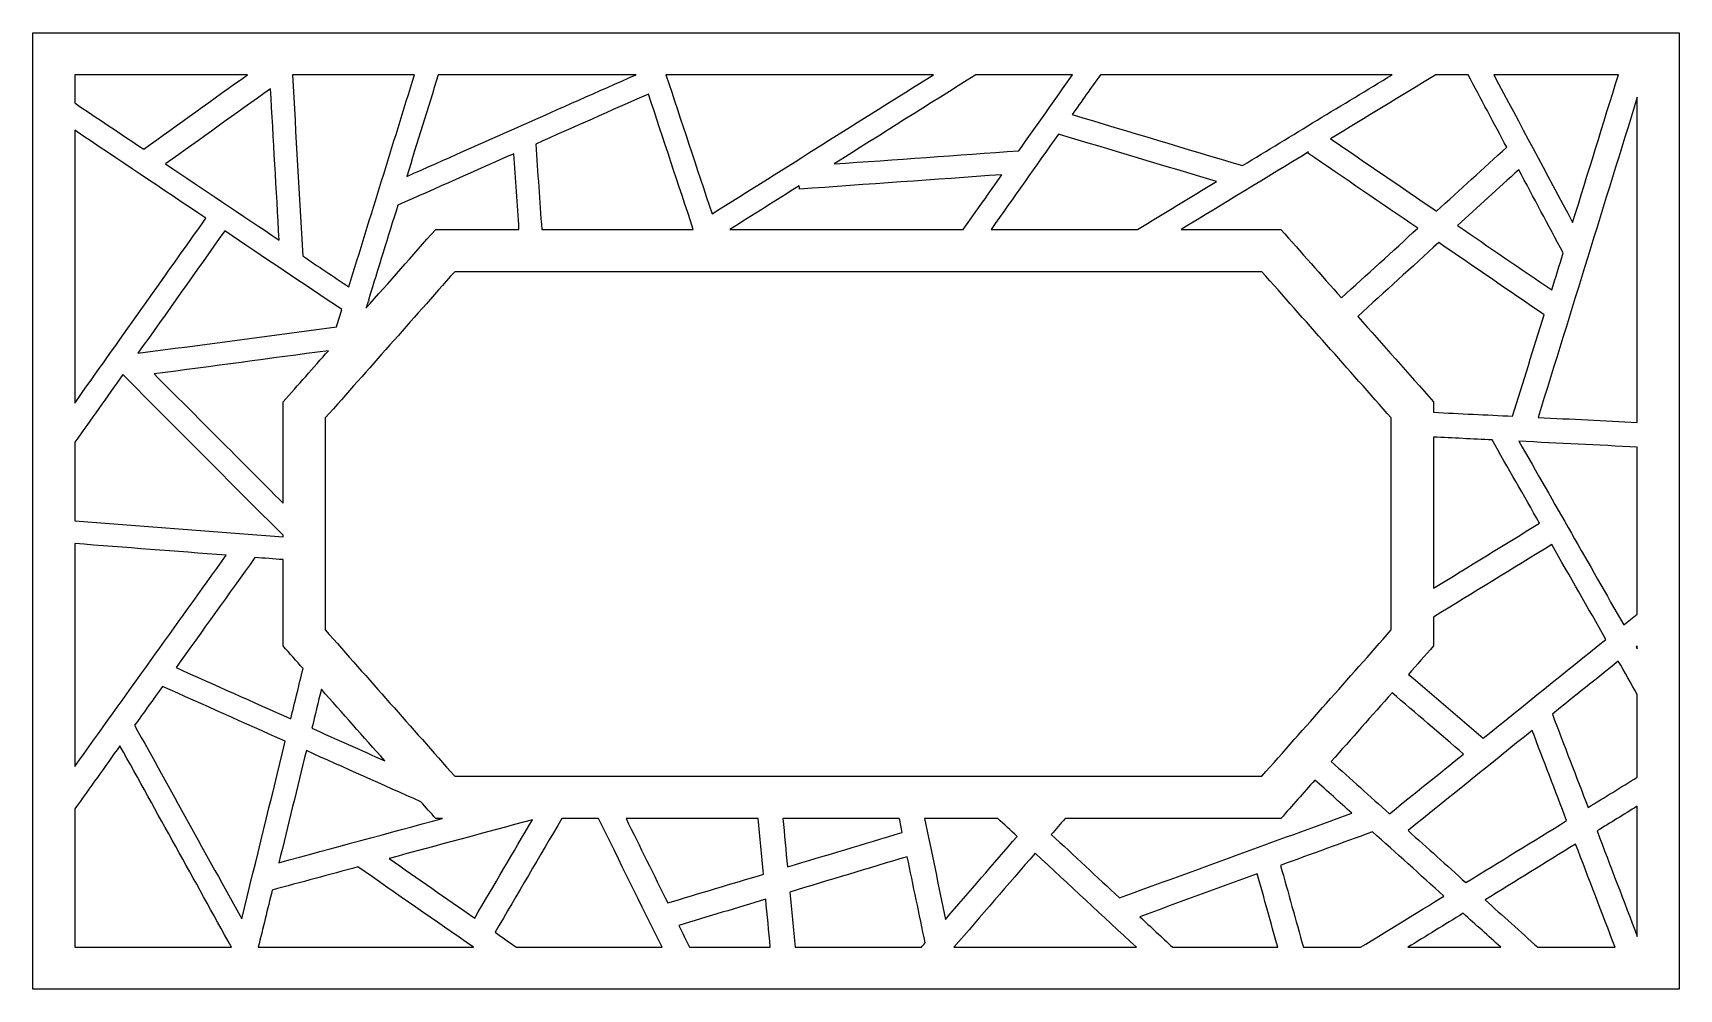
# Model space of a CAD drawing. Header units: centimetres. Extents: x -27 to -9, y -0.6 to 9.
# Drawn here: x -27 to -18.99, y 4.35 to 9 of the extents above; entities that cross this region are included whole.
import ezdxf

# ---------------------------------------------------------------- set-up
doc = ezdxf.new("R2010")
doc.units = ezdxf.units.CM
doc.header["$MEASUREMENT"] = 0
doc.layers.add('layer 1', color=7, linetype='Continuous')

msp = doc.modelspace()

# ---------------------------------------------------------------- linework, layer by layer
at = {"layer": 'layer 1', "color": 250}
for points, knots in [([(-26.99914, 9.00076), (-26.99914, 7.45054), (-26.99914, 5.90031), (-26.99914, 4.35008), (-26.99914, 4.35008), (-24.33039, 4.35009), (-21.66165, 4.35007), (-18.99291, 4.35008), (-18.99291, 4.35008), (-18.99291, 5.90031), (-18.99291, 7.45054), (-18.99291, 9.00076), (-18.99291, 9.00076), (-21.66165, 9.00077), (-24.33039, 9.00076), (-26.99914, 9.00076)], [0, 0, 0, 0, 0.2, 0.2, 0.2, 0.2, 0.4, 0.4, 0.4, 0.4, 0.6, 0.6, 0.6, 0.6, 1, 1, 1, 1]), ([(-25.95491, 8.79768), (-26.12331, 8.67673), (-26.29171, 8.55579), (-26.46012, 8.43485), (-26.46012, 8.43485), (-26.57209, 8.51002), (-26.68408, 8.5852), (-26.79605, 8.66037), (-26.79605, 8.66037), (-26.79605, 8.70614), (-26.79605, 8.75191), (-26.79605, 8.79767), (-26.79605, 8.79767), (-26.51567, 8.79767), (-26.23529, 8.79768), (-25.95491, 8.79768)], [0, 0, 0, 0, 0.2, 0.2, 0.2, 0.2, 0.4, 0.4, 0.4, 0.4, 0.6, 0.6, 0.6, 0.6, 1, 1, 1, 1]), ([(-25.80138, 7.99264), (-25.98546, 8.11621), (-26.16954, 8.23979), (-26.35362, 8.36336), (-26.35362, 8.36336), (-26.18363, 8.48545), (-26.01364, 8.60752), (-25.84366, 8.7296), (-25.84366, 8.7296), (-25.82956, 8.48395), (-25.81547, 8.23829), (-25.80138, 7.99264)], [0, 0, 0, 0, 0.25, 0.25, 0.25, 0.25, 0.5, 0.5, 0.5, 0.5, 1, 1, 1, 1]), ([(-25.14325, 8.79767), (-25.24981, 8.45359), (-25.35638, 8.10951), (-25.46294, 7.76543), (-25.46294, 7.76543), (-25.53747, 7.81547), (-25.612, 7.8655), (-25.68654, 7.91554), (-25.68654, 7.91554), (-25.7034, 8.20958), (-25.72027, 8.50363), (-25.73714, 8.79768), (-25.73714, 8.79768), (-25.53918, 8.79768), (-25.34121, 8.79768), (-25.14325, 8.79767)], [0, 0, 0, 0, 0.2, 0.2, 0.2, 0.2, 0.4, 0.4, 0.4, 0.4, 0.6, 0.6, 0.6, 0.6, 1, 1, 1, 1]), ([(-24.06574, 8.79768), (-24.43748, 8.63272), (-24.80923, 8.46775), (-25.18097, 8.30281), (-25.18097, 8.30281), (-25.12988, 8.46776), (-25.07882, 8.63272), (-25.02772, 8.79767), (-25.02772, 8.79767), (-24.70706, 8.79767), (-24.38638, 8.79767), (-24.06574, 8.79768)], [0, 0, 0, 0, 0.25, 0.25, 0.25, 0.25, 0.5, 0.5, 0.5, 0.5, 1, 1, 1, 1]), ([(-22.61984, 8.79768), (-22.97862, 8.57195), (-23.3374, 8.34623), (-23.69618, 8.12051), (-23.69618, 8.12051), (-23.77096, 8.34623), (-23.84574, 8.57195), (-23.92053, 8.79767), (-23.92053, 8.79767), (-23.48696, 8.79768), (-23.0534, 8.79767), (-22.61984, 8.79768)], [0, 0, 0, 0, 0.25, 0.25, 0.25, 0.25, 0.5, 0.5, 0.5, 0.5, 1, 1, 1, 1]), ([(-21.94235, 8.79768), (-22.02956, 8.67428), (-22.11679, 8.55087), (-22.204, 8.42746), (-22.204, 8.42746), (-22.50368, 8.40607), (-22.80335, 8.38469), (-23.10302, 8.3633), (-23.10302, 8.3633), (-22.87288, 8.5081), (-22.64275, 8.65289), (-22.41261, 8.79768), (-22.41261, 8.79768), (-22.25586, 8.79767), (-22.0991, 8.79767), (-21.94235, 8.79768)], [0, 0, 0, 0, 0.2, 0.2, 0.2, 0.2, 0.4, 0.4, 0.4, 0.4, 0.6, 0.6, 0.6, 0.6, 1, 1, 1, 1]), ([(-20.38868, 8.79767), (-20.63122, 8.65022), (-20.87375, 8.50277), (-21.1163, 8.35531), (-21.1163, 8.35531), (-21.39236, 8.43801), (-21.66842, 8.52072), (-21.94447, 8.60342), (-21.94447, 8.60342), (-21.89871, 8.66818), (-21.85295, 8.73293), (-21.80719, 8.79767), (-21.80719, 8.79767), (-21.33436, 8.79768), (-20.86152, 8.79768), (-20.38868, 8.79767)], [0, 0, 0, 0, 0.2, 0.2, 0.2, 0.2, 0.4, 0.4, 0.4, 0.4, 0.6, 0.6, 0.6, 0.6, 1, 1, 1, 1]), ([(-20.01944, 8.79768), (-19.95666, 8.68006), (-19.89386, 8.56244), (-19.83107, 8.44482), (-19.83107, 8.44482), (-19.9449, 8.3411), (-20.05872, 8.23739), (-20.17254, 8.13367), (-20.17254, 8.13367), (-20.34443, 8.25124), (-20.51631, 8.36882), (-20.6882, 8.4864), (-20.6882, 8.4864), (-20.51754, 8.59016), (-20.34687, 8.69391), (-20.17623, 8.79767), (-20.17623, 8.79767), (-20.12396, 8.79767), (-20.0717, 8.79767), (-20.01944, 8.79768)], [0, 0, 0, 0, 0.1666667, 0.1666667, 0.1666667, 0.1666667, 0.3333333, 0.3333333, 0.3333333, 0.3333333, 0.5, 0.5, 0.5, 0.5, 0.6666667, 0.6666667, 0.6666667, 0.6666667, 1, 1, 1, 1]), ([(-19.28788, 8.79767), (-19.3621, 8.558), (-19.43633, 8.31833), (-19.51055, 8.07866), (-19.51055, 8.07866), (-19.6385, 8.31834), (-19.76644, 8.558), (-19.89439, 8.79768), (-19.89439, 8.79768), (-19.69222, 8.79767), (-19.49005, 8.79767), (-19.28788, 8.79767)], [0, 0, 0, 0, 0.25, 0.25, 0.25, 0.25, 0.5, 0.5, 0.5, 0.5, 1, 1, 1, 1]), ([(-24.52456, 8.04484), (-24.53423, 8.18339), (-24.54389, 8.32193), (-24.55356, 8.46046), (-24.55356, 8.46046), (-24.37091, 8.54152), (-24.18826, 8.62255), (-24.00562, 8.70358), (-24.00562, 8.70358), (-23.93288, 8.48401), (-23.86012, 8.26442), (-23.78738, 8.04484), (-23.78738, 8.04484), (-24.0331, 8.04484), (-24.27883, 8.04484), (-24.52456, 8.04484)], [0, 0, 0, 0, 0.2, 0.2, 0.2, 0.2, 0.4, 0.4, 0.4, 0.4, 0.6, 0.6, 0.6, 0.6, 1, 1, 1, 1]), ([(-19.196, 7.10657), (-19.35682, 7.11449), (-19.51764, 7.12242), (-19.67846, 7.13034), (-19.67846, 7.13034), (-19.51764, 7.64962), (-19.35682, 8.16891), (-19.196, 8.6882), (-19.196, 8.6882), (-19.196, 8.16099), (-19.196, 7.63378), (-19.196, 7.10657)], [0, 0, 0, 0, 0.25, 0.25, 0.25, 0.25, 0.5, 0.5, 0.5, 0.5, 1, 1, 1, 1]), ([(-26.79605, 8.52743), (-26.58335, 8.38463), (-26.37063, 8.24184), (-26.15794, 8.09905), (-26.15794, 8.09905), (-26.37063, 7.79939), (-26.58333, 7.49973), (-26.79605, 7.20007), (-26.79605, 7.20007), (-26.79605, 7.64253), (-26.79605, 8.08498), (-26.79605, 8.52743)], [0, 0, 0, 0, 0.25, 0.25, 0.25, 0.25, 0.5, 0.5, 0.5, 0.5, 1, 1, 1, 1]), ([(-22.33926, 8.04484), (-22.23004, 8.19938), (-22.12082, 8.35392), (-22.0116, 8.50845), (-22.0116, 8.50845), (-21.75543, 8.43171), (-21.49927, 8.35496), (-21.2431, 8.27821), (-21.2431, 8.27821), (-21.37105, 8.20042), (-21.49901, 8.12262), (-21.62695, 8.04484), (-21.62695, 8.04484), (-21.86439, 8.04484), (-22.10183, 8.04484), (-22.33926, 8.04484)], [0, 0, 0, 0, 0.2, 0.2, 0.2, 0.2, 0.4, 0.4, 0.4, 0.4, 0.6, 0.6, 0.6, 0.6, 1, 1, 1, 1]), ([(-25.37967, 7.66122), (-25.37657, 7.67124), (-25.37348, 7.68127), (-25.37036, 7.69128), (-25.37036, 7.69128), (-25.3685, 7.69404), (-25.36663, 7.69679), (-25.36477, 7.69954), (-25.36477, 7.69954), (-25.3656, 7.70009), (-25.36644, 7.70066), (-25.36728, 7.70121), (-25.36728, 7.70121), (-25.31963, 7.85509), (-25.27197, 8.00895), (-25.22432, 8.16282), (-25.22432, 8.16282), (-25.03648, 8.24618), (-24.8486, 8.32954), (-24.66076, 8.41291), (-24.66076, 8.41291), (-24.65218, 8.29021), (-24.64362, 8.16753), (-24.63507, 8.04484), (-24.63507, 8.04484), (-24.77013, 8.04484), (-24.90518, 8.04484), (-25.04024, 8.04484), (-25.04024, 8.04484), (-25.15339, 7.91697), (-25.26653, 7.78909), (-25.37967, 7.66122)], [0, 0, 0, 0, 0.1111111, 0.1111111, 0.1111111, 0.1111111, 0.2222222, 0.2222222, 0.2222222, 0.2222222, 0.3333333, 0.3333333, 0.3333333, 0.3333333, 0.4444444, 0.4444444, 0.4444444, 0.4444444, 0.5555556, 0.5555556, 0.5555556, 0.5555556, 0.6666667, 0.6666667, 0.6666667, 0.6666667, 0.7777778, 0.7777778, 0.7777778, 0.7777778, 1, 1, 1, 1]), ([(-21.41448, 8.04484), (-21.20781, 8.17048), (-21.00115, 8.29614), (-20.79447, 8.42179), (-20.79447, 8.42179), (-20.79579, 8.41992), (-20.7971, 8.41807), (-20.79843, 8.41619), (-20.79843, 8.41619), (-20.62022, 8.29429), (-20.44202, 8.1724), (-20.26381, 8.0505), (-20.26381, 8.0505), (-20.38759, 7.93771), (-20.51136, 7.82493), (-20.63514, 7.71213), (-20.63514, 7.71213), (-20.73327, 7.82304), (-20.83139, 7.93393), (-20.92952, 8.04484), (-20.92952, 8.04484), (-21.09117, 8.04484), (-21.25283, 8.04484), (-21.41448, 8.04484)], [0, 0, 0, 0, 0.1428571, 0.1428571, 0.1428571, 0.1428571, 0.2857143, 0.2857143, 0.2857143, 0.2857143, 0.4285714, 0.4285714, 0.4285714, 0.4285714, 0.5714286, 0.5714286, 0.5714286, 0.5714286, 0.7142857, 0.7142857, 0.7142857, 0.7142857, 1, 1, 1, 1]), ([(-20.07061, 8.06394), (-19.9713, 8.15444), (-19.872, 8.24494), (-19.77268, 8.33542), (-19.77268, 8.33542), (-19.70062, 8.20042), (-19.62854, 8.06542), (-19.55646, 7.93041), (-19.55646, 7.93041), (-19.57505, 7.87041), (-19.59364, 7.81039), (-19.61223, 7.75039), (-19.61223, 7.75039), (-19.76502, 7.8549), (-19.91782, 7.95943), (-20.07061, 8.06394)], [0, 0, 0, 0, 0.2, 0.2, 0.2, 0.2, 0.4, 0.4, 0.4, 0.4, 0.6, 0.6, 0.6, 0.6, 1, 1, 1, 1]), ([(-23.60923, 8.04484), (-23.49692, 8.11549), (-23.38463, 8.18614), (-23.27233, 8.25679), (-23.27233, 8.25679), (-23.27176, 8.25144), (-23.2712, 8.2461), (-23.27063, 8.24076), (-23.27063, 8.24076), (-22.94252, 8.26417), (-22.61442, 8.28758), (-22.28632, 8.311), (-22.28632, 8.311), (-22.34902, 8.22228), (-22.41172, 8.13355), (-22.47443, 8.04484), (-22.47443, 8.04484), (-22.8527, 8.04484), (-23.23096, 8.04484), (-23.60923, 8.04484)], [0, 0, 0, 0, 0.1666667, 0.1666667, 0.1666667, 0.1666667, 0.3333333, 0.3333333, 0.3333333, 0.3333333, 0.5, 0.5, 0.5, 0.5, 0.6666667, 0.6666667, 0.6666667, 0.6666667, 1, 1, 1, 1]), ([(-26.48869, 7.44244), (-26.34788, 7.6408), (-26.20709, 7.83916), (-26.06628, 8.03753), (-26.06628, 8.03753), (-25.87653, 7.91014), (-25.68678, 7.78276), (-25.49702, 7.65537), (-25.49702, 7.65537), (-25.50568, 7.62738), (-25.51435, 7.5994), (-25.52302, 7.57141), (-25.52302, 7.57141), (-25.8449, 7.52842), (-26.16681, 7.48544), (-26.48869, 7.44244)], [0, 0, 0, 0, 0.2, 0.2, 0.2, 0.2, 0.4, 0.4, 0.4, 0.4, 0.6, 0.6, 0.6, 0.6, 1, 1, 1, 1]), ([(-20.55548, 7.62211), (-20.42427, 7.74166), (-20.29309, 7.86122), (-20.16189, 7.98077), (-20.16189, 7.98077), (-19.99107, 7.86393), (-19.82025, 7.74708), (-19.64943, 7.63024), (-19.64943, 7.63024), (-19.70041, 7.46564), (-19.75139, 7.30104), (-19.80235, 7.13644), (-19.80235, 7.13644), (-19.9306, 7.14276), (-20.05883, 7.14907), (-20.18705, 7.15539), (-20.18705, 7.15539), (-20.18705, 7.17216), (-20.18705, 7.18894), (-20.18705, 7.20571), (-20.18705, 7.20571), (-20.30987, 7.34451), (-20.43267, 7.48331), (-20.55548, 7.62211)], [0, 0, 0, 0, 0.1428571, 0.1428571, 0.1428571, 0.1428571, 0.2857143, 0.2857143, 0.2857143, 0.2857143, 0.4285714, 0.4285714, 0.4285714, 0.4285714, 0.5714286, 0.5714286, 0.5714286, 0.5714286, 0.7142857, 0.7142857, 0.7142857, 0.7142857, 1, 1, 1, 1]), ([(-25.57734, 6.09698), (-25.57734, 6.44062), (-25.57734, 6.78426), (-25.57734, 7.12791), (-25.57734, 7.12791), (-25.36747, 7.3651), (-25.1576, 7.60229), (-24.94774, 7.83948), (-24.94774, 7.83948), (-23.63917, 7.83948), (-22.33059, 7.83948), (-21.02202, 7.83948), (-21.02202, 7.83948), (-20.81216, 7.60229), (-20.60229, 7.36509), (-20.39242, 7.12791), (-20.39242, 7.12791), (-20.39241, 6.78426), (-20.39242, 6.44062), (-20.39242, 6.09699), (-20.39242, 6.09699), (-20.60229, 5.8598), (-20.81215, 5.6226), (-21.02202, 5.38541), (-21.02202, 5.38541), (-22.33059, 5.38541), (-23.63917, 5.38541), (-24.94774, 5.38541), (-24.94774, 5.38541), (-25.15761, 5.6226), (-25.36747, 5.8598), (-25.57734, 6.09698)], [0, 0, 0, 0, 0.1111111, 0.1111111, 0.1111111, 0.1111111, 0.2222222, 0.2222222, 0.2222222, 0.2222222, 0.3333333, 0.3333333, 0.3333333, 0.3333333, 0.4444444, 0.4444444, 0.4444444, 0.4444444, 0.5555556, 0.5555556, 0.5555556, 0.5555556, 0.6666667, 0.6666667, 0.6666667, 0.6666667, 0.7777778, 0.7777778, 0.7777778, 0.7777778, 1, 1, 1, 1]), ([(-25.7827, 6.7139), (-25.99162, 6.92324), (-26.20053, 7.13259), (-26.40945, 7.34193), (-26.40945, 7.34193), (-26.12698, 7.37966), (-25.8445, 7.41738), (-25.56204, 7.45511), (-25.56204, 7.45511), (-25.63559, 7.37197), (-25.70915, 7.28884), (-25.78271, 7.20571), (-25.78271, 7.20571), (-25.7827, 7.04177), (-25.78271, 6.87784), (-25.7827, 6.7139)], [0, 0, 0, 0, 0.2, 0.2, 0.2, 0.2, 0.4, 0.4, 0.4, 0.4, 0.6, 0.6, 0.6, 0.6, 1, 1, 1, 1]), ([(-26.79605, 7.00945), (-26.71812, 7.11923), (-26.64018, 7.22902), (-26.56227, 7.33882), (-26.56227, 7.33882), (-26.3024, 7.07843), (-26.04256, 6.81805), (-25.78271, 6.55766), (-25.78271, 6.55766), (-25.7827, 6.55491), (-25.7827, 6.55215), (-25.7827, 6.5494), (-25.7827, 6.5494), (-26.12049, 6.57547), (-26.45827, 6.60155), (-26.79606, 6.62763), (-26.79606, 6.62763), (-26.79605, 6.75491), (-26.79605, 6.88218), (-26.79605, 7.00945)], [0, 0, 0, 0, 0.1666667, 0.1666667, 0.1666667, 0.1666667, 0.3333333, 0.3333333, 0.3333333, 0.3333333, 0.5, 0.5, 0.5, 0.5, 0.6666667, 0.6666667, 0.6666667, 0.6666667, 1, 1, 1, 1]), ([(-20.18705, 7.03505), (-20.09216, 7.03037), (-19.99726, 7.0257), (-19.90236, 7.02103), (-19.90236, 7.02103), (-19.82536, 6.88612), (-19.74837, 6.75121), (-19.67138, 6.61631), (-19.67138, 6.61631), (-19.84327, 6.51079), (-20.01516, 6.40529), (-20.18705, 6.29977), (-20.18705, 6.29977), (-20.18705, 6.54486), (-20.18705, 6.78995), (-20.18705, 7.03505)], [0, 0, 0, 0, 0.2, 0.2, 0.2, 0.2, 0.4, 0.4, 0.4, 0.4, 0.6, 0.6, 0.6, 0.6, 1, 1, 1, 1]), ([(-19.196, 6.17419), (-19.21797, 6.15648), (-19.23993, 6.13879), (-19.26191, 6.12108), (-19.26191, 6.12108), (-19.43188, 6.41892), (-19.60185, 6.71676), (-19.77184, 7.0146), (-19.77184, 7.0146), (-19.57989, 7.00515), (-19.38794, 6.9957), (-19.196, 6.98624), (-19.196, 6.98624), (-19.196, 6.71555), (-19.196, 6.44487), (-19.196, 6.17419)], [0, 0, 0, 0, 0.2, 0.2, 0.2, 0.2, 0.4, 0.4, 0.4, 0.4, 0.6, 0.6, 0.6, 0.6, 1, 1, 1, 1]), ([(-26.79605, 6.51704), (-26.55045, 6.49808), (-26.30483, 6.47912), (-26.05925, 6.46016), (-26.05925, 6.46016), (-26.30485, 6.11759), (-26.55045, 5.77501), (-26.79605, 5.43243), (-26.79605, 5.43243), (-26.79605, 5.79397), (-26.79605, 6.15551), (-26.79605, 6.51704)], [0, 0, 0, 0, 0.25, 0.25, 0.25, 0.25, 0.5, 0.5, 0.5, 0.5, 1, 1, 1, 1]), ([(-20.18705, 6.15914), (-19.99535, 6.27681), (-19.80365, 6.39449), (-19.61195, 6.51216), (-19.61195, 6.51216), (-19.52422, 6.35846), (-19.43651, 6.20477), (-19.34879, 6.05107), (-19.34879, 6.05107), (-19.54778, 5.89074), (-19.74676, 5.73041), (-19.94574, 5.57008), (-19.94574, 5.57008), (-20.06693, 5.67371), (-20.18814, 5.77734), (-20.30934, 5.88096), (-20.30934, 5.88096), (-20.26857, 5.92703), (-20.22782, 5.97311), (-20.18705, 6.01917), (-20.18705, 6.01917), (-20.18705, 6.06583), (-20.18705, 6.11248), (-20.18705, 6.15914)], [0, 0, 0, 0, 0.1428571, 0.1428571, 0.1428571, 0.1428571, 0.2857143, 0.2857143, 0.2857143, 0.2857143, 0.4285714, 0.4285714, 0.4285714, 0.4285714, 0.5714286, 0.5714286, 0.5714286, 0.5714286, 0.7142857, 0.7142857, 0.7142857, 0.7142857, 1, 1, 1, 1]), ([(-25.68529, 5.90907), (-25.70524, 5.82754), (-25.7252, 5.74601), (-25.74514, 5.66449), (-25.74514, 5.66449), (-25.93115, 5.74756), (-26.11714, 5.83063), (-26.30315, 5.91371), (-26.30315, 5.91371), (-26.17515, 6.09225), (-26.04715, 6.27079), (-25.91914, 6.44934), (-25.91914, 6.44934), (-25.87367, 6.44583), (-25.82819, 6.44231), (-25.7827, 6.43879), (-25.7827, 6.43879), (-25.7827, 6.29892), (-25.7827, 6.15905), (-25.7827, 6.01917), (-25.7827, 6.01917), (-25.75024, 5.98247), (-25.71776, 5.94577), (-25.68529, 5.90907)], [0, 0, 0, 0, 0.1428571, 0.1428571, 0.1428571, 0.1428571, 0.2857143, 0.2857143, 0.2857143, 0.2857143, 0.4285714, 0.4285714, 0.4285714, 0.4285714, 0.5714286, 0.5714286, 0.5714286, 0.5714286, 0.7142857, 0.7142857, 0.7142857, 0.7142857, 1, 1, 1, 1]), ([(-19.196, 6.0056), (-19.19786, 6.00886), (-19.19971, 6.01211), (-19.20157, 6.01537), (-19.20157, 6.01537), (-19.19971, 6.01687), (-19.19786, 6.01837), (-19.196, 6.01987), (-19.196, 6.01987), (-19.196, 6.01511), (-19.196, 6.01037), (-19.196, 6.0056)], [0, 0, 0, 0, 0.25, 0.25, 0.25, 0.25, 0.5, 0.5, 0.5, 0.5, 1, 1, 1, 1]), ([(-19.19599, 5.38067), (-19.27587, 5.33155), (-19.35575, 5.28243), (-19.43562, 5.23331), (-19.43562, 5.23331), (-19.49343, 5.38456), (-19.55124, 5.53581), (-19.60905, 5.68704), (-19.60905, 5.68704), (-19.50219, 5.77315), (-19.39533, 5.85925), (-19.28847, 5.94536), (-19.28847, 5.94536), (-19.25764, 5.89135), (-19.22682, 5.83734), (-19.196, 5.78333), (-19.196, 5.78333), (-19.196, 5.64911), (-19.196, 5.51489), (-19.19599, 5.38067)], [0, 0, 0, 0, 0.1666667, 0.1666667, 0.1666667, 0.1666667, 0.3333333, 0.3333333, 0.3333333, 0.3333333, 0.5, 0.5, 0.5, 0.5, 0.6666667, 0.6666667, 0.6666667, 0.6666667, 1, 1, 1, 1]), ([(-26.50445, 5.63294), (-26.45923, 5.69601), (-26.41401, 5.75907), (-26.3688, 5.82215), (-26.3688, 5.82215), (-26.1698, 5.73327), (-25.9708, 5.64439), (-25.77181, 5.55551), (-25.77181, 5.55551), (-25.84232, 5.26733), (-25.91284, 4.97915), (-25.98335, 4.69097), (-25.98335, 4.69097), (-26.15705, 5.00496), (-26.33075, 5.31895), (-26.50445, 5.63294)], [0, 0, 0, 0, 0.2, 0.2, 0.2, 0.2, 0.4, 0.4, 0.4, 0.4, 0.6, 0.6, 0.6, 0.6, 1, 1, 1, 1]), ([(-25.28837, 5.46047), (-25.40648, 5.51322), (-25.52459, 5.56598), (-25.64271, 5.61874), (-25.64271, 5.61874), (-25.62723, 5.68198), (-25.61175, 5.74522), (-25.59628, 5.80848), (-25.59628, 5.80848), (-25.49364, 5.69248), (-25.39101, 5.57647), (-25.28837, 5.46047)], [0, 0, 0, 0, 0.25, 0.25, 0.25, 0.25, 0.5, 0.5, 0.5, 0.5, 1, 1, 1, 1]), ([(-20.38895, 5.791), (-20.27293, 5.69181), (-20.1569, 5.59261), (-20.04089, 5.49342), (-20.04089, 5.49342), (-20.16117, 5.3965), (-20.28146, 5.29957), (-20.40174, 5.20266), (-20.40174, 5.20266), (-20.49599, 5.28743), (-20.59025, 5.37219), (-20.6845, 5.45696), (-20.6845, 5.45696), (-20.58597, 5.56831), (-20.48745, 5.67965), (-20.38895, 5.791)], [0, 0, 0, 0, 0.2, 0.2, 0.2, 0.2, 0.4, 0.4, 0.4, 0.4, 0.6, 0.6, 0.6, 0.6, 1, 1, 1, 1]), ([(-20.31124, 5.12127), (-20.10994, 5.28346), (-19.90864, 5.44566), (-19.70735, 5.60786), (-19.70735, 5.60786), (-19.65147, 5.46167), (-19.59559, 5.31549), (-19.53971, 5.16931), (-19.53971, 5.16931), (-19.70303, 5.06888), (-19.86634, 4.96845), (-20.02967, 4.86802), (-20.02967, 4.86802), (-20.12353, 4.95244), (-20.21738, 5.03684), (-20.31124, 5.12127)], [0, 0, 0, 0, 0.2, 0.2, 0.2, 0.2, 0.4, 0.4, 0.4, 0.4, 0.6, 0.6, 0.6, 0.6, 1, 1, 1, 1]), ([(-26.79606, 5.2262), (-26.72258, 5.32867), (-26.64912, 5.43115), (-26.57564, 5.53363), (-26.57564, 5.53363), (-26.39485, 5.20681), (-26.21405, 4.87999), (-26.03325, 4.55317), (-26.03325, 4.55317), (-26.28754, 4.55316), (-26.54178, 4.55316), (-26.79605, 4.55317), (-26.79605, 4.55317), (-26.79605, 4.77751), (-26.79605, 5.00185), (-26.79606, 5.2262)], [0, 0, 0, 0, 0.2, 0.2, 0.2, 0.2, 0.4, 0.4, 0.4, 0.4, 0.6, 0.6, 0.6, 0.6, 1, 1, 1, 1]), ([(-25.00674, 5.18005), (-25.27207, 5.10834), (-25.53737, 5.03663), (-25.80269, 4.96493), (-25.80269, 4.96493), (-25.75825, 5.14654), (-25.71381, 5.32816), (-25.66937, 5.50976), (-25.66937, 5.50976), (-25.4836, 5.42678), (-25.29783, 5.34381), (-25.11205, 5.26084), (-25.11205, 5.26084), (-25.11202, 5.26093), (-25.112, 5.26102), (-25.11195, 5.26109), (-25.11195, 5.26109), (-25.08806, 5.23407), (-25.06415, 5.20707), (-25.04024, 5.18005), (-25.04024, 5.18005), (-25.02908, 5.18005), (-25.01791, 5.18005), (-25.00674, 5.18005)], [0, 0, 0, 0, 0.1428571, 0.1428571, 0.1428571, 0.1428571, 0.2857143, 0.2857143, 0.2857143, 0.2857143, 0.4285714, 0.4285714, 0.4285714, 0.4285714, 0.5714286, 0.5714286, 0.5714286, 0.5714286, 0.7142857, 0.7142857, 0.7142857, 0.7142857, 1, 1, 1, 1]), ([(-20.76411, 5.36698), (-20.70433, 5.3132), (-20.64454, 5.25942), (-20.58475, 5.20565), (-20.58475, 5.20565), (-20.9613, 5.06833), (-21.33786, 4.93102), (-21.71442, 4.7937), (-21.71442, 4.7937), (-21.82501, 4.89655), (-21.93558, 4.99939), (-22.04617, 5.10225), (-22.04617, 5.10225), (-22.02379, 5.12818), (-22.0014, 5.15411), (-21.97901, 5.18005), (-21.97901, 5.18005), (-21.62917, 5.18003), (-21.27934, 5.18005), (-20.92952, 5.18005), (-20.92952, 5.18005), (-20.87439, 5.24235), (-20.81926, 5.30466), (-20.76411, 5.36698)], [0, 0, 0, 0, 0.1428571, 0.1428571, 0.1428571, 0.1428571, 0.2857143, 0.2857143, 0.2857143, 0.2857143, 0.4285714, 0.4285714, 0.4285714, 0.4285714, 0.5714286, 0.5714286, 0.5714286, 0.5714286, 0.7142857, 0.7142857, 0.7142857, 0.7142857, 1, 1, 1, 1]), ([(-19.196, 4.60643), (-19.26132, 4.77732), (-19.32663, 4.9482), (-19.39196, 5.11911), (-19.39196, 5.11911), (-19.32664, 5.15926), (-19.26132, 5.19943), (-19.196, 5.2396), (-19.196, 5.2396), (-19.196, 5.02855), (-19.196, 4.81749), (-19.196, 4.60643)], [0, 0, 0, 0, 0.25, 0.25, 0.25, 0.25, 0.5, 0.5, 0.5, 0.5, 1, 1, 1, 1]), ([(-24.85053, 4.69528), (-24.98933, 4.79194), (-25.12814, 4.88857), (-25.26694, 4.98522), (-25.26694, 4.98522), (-25.03454, 5.04803), (-24.80215, 5.11083), (-24.56976, 5.17364), (-24.56976, 5.17364), (-24.66334, 5.01419), (-24.75694, 4.85474), (-24.85053, 4.69528)], [0, 0, 0, 0, 0.25, 0.25, 0.25, 0.25, 0.5, 0.5, 0.5, 0.5, 1, 1, 1, 1]), ([(-24.64642, 4.55316), (-24.68148, 4.57758), (-24.71654, 4.60199), (-24.7516, 4.62641), (-24.7516, 4.62641), (-24.64327, 4.81094), (-24.53496, 4.9955), (-24.42663, 5.18005), (-24.42663, 5.18005), (-24.36724, 5.18005), (-24.30784, 5.18005), (-24.24846, 5.18005), (-24.24846, 5.18005), (-24.14543, 4.97108), (-24.0424, 4.76213), (-23.93939, 4.55317), (-23.93939, 4.55317), (-24.17506, 4.55317), (-24.41074, 4.55316), (-24.64642, 4.55316)], [0, 0, 0, 0, 0.1666667, 0.1666667, 0.1666667, 0.1666667, 0.3333333, 0.3333333, 0.3333333, 0.3333333, 0.5, 0.5, 0.5, 0.5, 0.6666667, 0.6666667, 0.6666667, 0.6666667, 1, 1, 1, 1]), ([(-23.47246, 5.18005), (-23.46388, 5.08963), (-23.45528, 4.99921), (-23.4467, 4.90879), (-23.4467, 4.90879), (-23.60175, 4.86217), (-23.7568, 4.81556), (-23.91185, 4.76895), (-23.91185, 4.76895), (-23.97941, 4.90598), (-24.04697, 5.04301), (-24.11453, 5.18005), (-24.11453, 5.18005), (-23.90052, 5.18005), (-23.68649, 5.18005), (-23.47246, 5.18005)], [0, 0, 0, 0, 0.2, 0.2, 0.2, 0.2, 0.4, 0.4, 0.4, 0.4, 0.6, 0.6, 0.6, 0.6, 1, 1, 1, 1]), ([(-22.78533, 5.18005), (-22.78061, 5.15733), (-22.77589, 5.13461), (-22.77117, 5.11188), (-22.77117, 5.11188), (-22.95722, 5.05595), (-23.14328, 5.00002), (-23.32933, 4.94408), (-23.32933, 4.94408), (-23.3368, 5.02273), (-23.34428, 5.10138), (-23.35175, 5.18005), (-23.35175, 5.18005), (-23.16294, 5.18004), (-22.97414, 5.18005), (-22.78533, 5.18005)], [0, 0, 0, 0, 0.2, 0.2, 0.2, 0.2, 0.4, 0.4, 0.4, 0.4, 0.6, 0.6, 0.6, 0.6, 1, 1, 1, 1]), ([(-22.3063, 5.18005), (-22.27499, 5.15092), (-22.24369, 5.12181), (-22.21239, 5.09268), (-22.21239, 5.09268), (-22.32845, 4.95822), (-22.44454, 4.82375), (-22.56063, 4.68928), (-22.56063, 4.68928), (-22.59461, 4.85286), (-22.62858, 5.01646), (-22.66257, 5.18005), (-22.66257, 5.18005), (-22.54381, 5.18005), (-22.42506, 5.18005), (-22.3063, 5.18005)], [0, 0, 0, 0, 0.2, 0.2, 0.2, 0.2, 0.4, 0.4, 0.4, 0.4, 0.6, 0.6, 0.6, 0.6, 1, 1, 1, 1]), ([(-20.81996, 4.55317), (-20.85703, 4.68603), (-20.89408, 4.8189), (-20.93114, 4.95177), (-20.93114, 4.95177), (-20.78203, 5.00615), (-20.63293, 5.06052), (-20.48383, 5.11489), (-20.48383, 5.11489), (-20.36801, 5.01072), (-20.25221, 4.90656), (-20.13637, 4.8024), (-20.13637, 4.8024), (-20.27148, 4.71932), (-20.40658, 4.63625), (-20.54167, 4.55317), (-20.54167, 4.55317), (-20.63444, 4.55317), (-20.7272, 4.55316), (-20.81996, 4.55317)], [0, 0, 0, 0, 0.1666667, 0.1666667, 0.1666667, 0.1666667, 0.3333333, 0.3333333, 0.3333333, 0.3333333, 0.5, 0.5, 0.5, 0.5, 0.6666667, 0.6666667, 0.6666667, 0.6666667, 1, 1, 1, 1]), ([(-19.67958, 4.55316), (-19.76521, 4.63019), (-19.85087, 4.70721), (-19.93651, 4.78424), (-19.93651, 4.78424), (-19.78968, 4.87453), (-19.64287, 4.96481), (-19.49605, 5.05508), (-19.49605, 5.05508), (-19.4321, 4.88778), (-19.36815, 4.72047), (-19.3042, 4.55317), (-19.3042, 4.55317), (-19.42931, 4.55316), (-19.55445, 4.55318), (-19.67958, 4.55316)], [0, 0, 0, 0, 0.2, 0.2, 0.2, 0.2, 0.4, 0.4, 0.4, 0.4, 0.6, 0.6, 0.6, 0.6, 1, 1, 1, 1]), ([(-23.29219, 4.55317), (-23.30071, 4.64285), (-23.30923, 4.73254), (-23.31775, 4.82223), (-23.31775, 4.82223), (-23.12739, 4.87946), (-22.93704, 4.9367), (-22.74666, 4.99392), (-22.74666, 4.99392), (-22.71763, 4.85417), (-22.6886, 4.71441), (-22.65957, 4.57465), (-22.65957, 4.57465), (-22.66575, 4.5675), (-22.67194, 4.56033), (-22.67812, 4.55317), (-22.67812, 4.55317), (-22.88281, 4.55316), (-23.08749, 4.55316), (-23.29219, 4.55317)], [0, 0, 0, 0, 0.1666667, 0.1666667, 0.1666667, 0.1666667, 0.3333333, 0.3333333, 0.3333333, 0.3333333, 0.5, 0.5, 0.5, 0.5, 0.6666667, 0.6666667, 0.6666667, 0.6666667, 1, 1, 1, 1]), ([(-22.52015, 4.55317), (-22.38836, 4.70584), (-22.25656, 4.85853), (-22.12476, 5.0112), (-22.12476, 5.0112), (-21.9606, 4.85852), (-21.79643, 4.70585), (-21.63227, 4.55316), (-21.63227, 4.55316), (-21.92823, 4.55317), (-22.22418, 4.55316), (-22.52015, 4.55317)], [0, 0, 0, 0, 0.25, 0.25, 0.25, 0.25, 0.5, 0.5, 0.5, 0.5, 1, 1, 1, 1]), ([(-25.90344, 4.55317), (-25.88072, 4.64596), (-25.85802, 4.73878), (-25.83531, 4.8316), (-25.83531, 4.8316), (-25.69625, 4.86917), (-25.55719, 4.90677), (-25.41812, 4.94435), (-25.41812, 4.94435), (-25.23084, 4.81397), (-25.04356, 4.68357), (-24.85629, 4.55316), (-24.85629, 4.55316), (-25.20534, 4.55317), (-25.55439, 4.55316), (-25.90344, 4.55317)], [0, 0, 0, 0, 0.2, 0.2, 0.2, 0.2, 0.4, 0.4, 0.4, 0.4, 0.6, 0.6, 0.6, 0.6, 1, 1, 1, 1]), ([(-21.45579, 4.55316), (-21.50916, 4.6028), (-21.56253, 4.65244), (-21.61589, 4.70207), (-21.61589, 4.70207), (-21.42537, 4.77155), (-21.23485, 4.84102), (-21.04433, 4.91049), (-21.04433, 4.91049), (-21.01111, 4.79139), (-20.9779, 4.67228), (-20.94467, 4.55317), (-20.94467, 4.55317), (-21.11504, 4.55316), (-21.28542, 4.55316), (-21.45579, 4.55316)], [0, 0, 0, 0, 0.2, 0.2, 0.2, 0.2, 0.4, 0.4, 0.4, 0.4, 0.6, 0.6, 0.6, 0.6, 1, 1, 1, 1]), ([(-23.80546, 4.55317), (-23.82298, 4.58871), (-23.84051, 4.62426), (-23.85803, 4.6598), (-23.85803, 4.6598), (-23.71706, 4.70218), (-23.57609, 4.74456), (-23.43512, 4.78694), (-23.43512, 4.78694), (-23.42772, 4.70902), (-23.42032, 4.63109), (-23.41291, 4.55316), (-23.41291, 4.55316), (-23.54376, 4.55316), (-23.67461, 4.55317), (-23.80546, 4.55317)], [0, 0, 0, 0, 0.2, 0.2, 0.2, 0.2, 0.4, 0.4, 0.4, 0.4, 0.6, 0.6, 0.6, 0.6, 1, 1, 1, 1]), ([(-20.31226, 4.55317), (-20.2226, 4.60832), (-20.1329, 4.66348), (-20.04321, 4.71863), (-20.04321, 4.71863), (-19.98189, 4.66347), (-19.92059, 4.60832), (-19.85926, 4.55316), (-19.85926, 4.55316), (-20.01026, 4.55317), (-20.16128, 4.55316), (-20.31226, 4.55317)], [0, 0, 0, 0, 0.25, 0.25, 0.25, 0.25, 0.5, 0.5, 0.5, 0.5, 1, 1, 1, 1])]:
    msp.add_open_spline(points, degree=3, knots=knots, dxfattribs=at)

doc.saveas('drawing.dxf')
